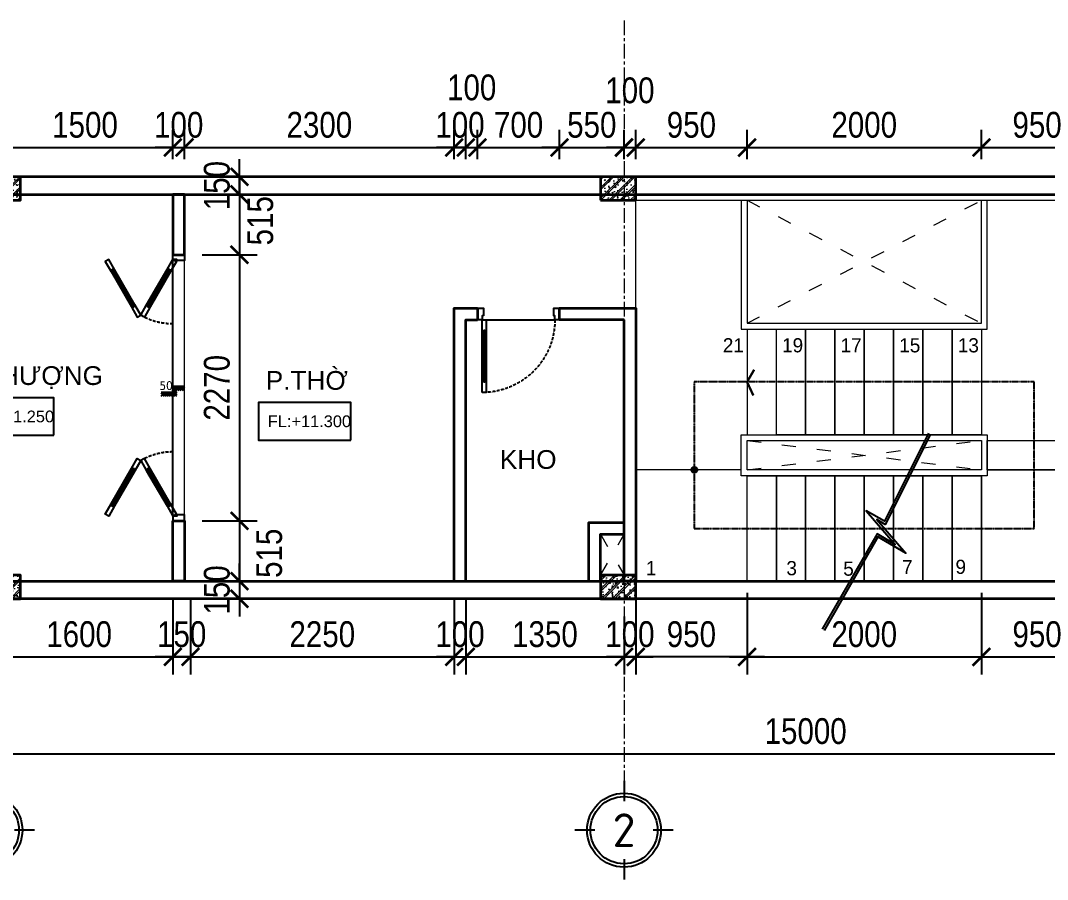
# Model space of a CAD drawing. Header units: inches. Extents: x 236662 to 497023, y -248575 to 81795.
# Drawn here: x 327762 to 336526, y -48059 to -40731 of the extents above; entities that cross this region are included whole.
import ezdxf
from ezdxf.enums import TextEntityAlignment as Align

# ---------------------------------------------------------------- set-up
doc = ezdxf.new("R2010")
doc.units = ezdxf.units.IN
doc.header["$LTSCALE"] = 10
doc.header["$MEASUREMENT"] = 0
for name, pattern in [('ACAD_ISO03W100', [30, 12, -18]), ('CENTER', [2, 1.25, -0.25, 0.25, -0.25]), ('DASHED2', [0.375, 0.25, -0.125]), ('HIDDEN', [0.375, 0.25, -0.125])]:
    doc.linetypes.add(name, pattern=pattern)
for name, color, linetype in [('01. HP_TEXT', 9, 'Continuous'), ('04. HP_CUA', 153, 'Continuous'), ('07. HP_KY HIEU', 43, 'Continuous'), ('08. HP_DIM', 118, 'Continuous'), ('TEXT', 2, 'Continuous')]:
    doc.layers.add(name, color=color, linetype=linetype)
for name, color, linetype, lineweight in [('02. HP_BE TONG', 1, 'Continuous', 35), ('03. HP_TUONG', 2, 'Continuous', 35), ('05. HP_TRUC', 251, 'CENTER', 5), ('06. HP_THAY 1', 134, 'Continuous', 15), ('06. HP_THAY 2', 147, 'Continuous', 13), ('09_HP_HATCH', 8, 'Continuous', 5), ('14. HP_OPENING', 250, 'ACAD_ISO03W100', 5), ('GHICHU', 7, 'Continuous', 9), ('N KHUAT', 8, 'Continuous', 5)]:
    doc.layers.add(name, color=color, linetype=linetype, lineweight=lineweight)
doc.styles.add('AVO', font='VAVOB.TTF')
doc.styles.add('BAOANNOTE', font='arial.ttf', dxfattribs={"width": 0.8})
doc.styles.add('ISOCP50', font='isocpeur.ttf')
doc.styles.get("Standard").update_dxf_attribs({"font": 'arial.ttf'})
doc.styles.add('Tahoma', font='tahoma.ttf')
doc.styles.add('TEXT (none)', font='arial.ttf')
doc.styles.add('text2', font='VHELVCN.TTF')
doc.dimstyles.new('AL-100', dxfattribs={"dimtxt": 220, "dimasz": 150, "dimexe": 150, "dimexo": 150, "dimgap": 80, "dimtad": 1, "dimdec": 0, "dimzin": 9, "dimtxsty": 'text2', "dimblk": 'ARCHTICK', "dimcen": 1, "dimdle": 150, "dimclrd": 256, "dimclre": 256, "dimclrt": 7, "dimadec": 0, "dimazin": 0, "dimtfac": 1, "dimtdec": 0, "dimtix": 1, "dimtmove": 2, "dimatfit": 3, "dimldrblk": 'ARCHTICK', "dimfxl": 1, "dimtolj": 1, "dimtzin": 0, "dimlwd": -1, "dimlwe": -1, "dimarcsym": 0})

# ---------------------------------------------------------------- blocks, each defined once
blk = doc.blocks.new('_ArchTick')
at = {"color": 0, "linetype": 'ByBlock', "const_width": 0.15}
blk.add_lwpolyline([(-0.5, -0.5), (0.5, 0.5)], dxfattribs=at)
blk = doc.blocks.new('*D949')
at = {"layer": '08. HP_DIM', "transparency": 16777216}
for p, q in [((327461.9, -45814), (327461.9, -47136.9)), ((342461.9, -45814), (342461.9, -47136.9)), ((327311.9, -46986.9), (342611.9, -46986.9))]:
    blk.add_line(p, q, dxfattribs=at)
at = {"layer": 'Defpoints', "color": 0, "transparency": 16777216}
for p in [(327461.9, -45664), (342461.9, -45664), (342461.9, -46986.9)]:
    blk.add_point(p, dxfattribs=at)
at = {"layer": '08. HP_DIM', "transparency": 16777216, "xscale": 150, "yscale": 150, "zscale": 150, "rotation": 180}
blk.add_blockref('_ArchTick', (327461.9, -46986.9), dxfattribs=at)
at = {"layer": '08. HP_DIM', "transparency": 16777216, "xscale": 150, "yscale": 150, "zscale": 150}
blk.add_blockref('_ArchTick', (342461.9, -46986.9), dxfattribs=at)
at = {"layer": '08. HP_DIM', "color": 7, "transparency": 16777216, "insert": (334461.9, -46794.5), "char_height": 220, "attachment_point": 5, "style": 'text2'}
blk.add_mtext('\\A1;15000', dxfattribs=at)
blk = doc.blocks.new('*D952')
at = {"layer": '08. HP_DIM', "transparency": 16777216}
for p, q in [((329061.9, -45664), (329061.9, -46309.7)), ((327461.9, -45814), (327461.9, -46309.7)), ((327311.9, -46159.7), (329211.9, -46159.7))]:
    blk.add_line(p, q, dxfattribs=at)
at = {"layer": 'Defpoints', "color": 0, "transparency": 16777216}
for p in [(329061.9, -45514), (327461.9, -45664), (329061.9, -46159.7)]:
    blk.add_point(p, dxfattribs=at)
at = {"layer": '08. HP_DIM', "transparency": 16777216, "xscale": 150, "yscale": 150, "zscale": 150, "rotation": 180}
blk.add_blockref('_ArchTick', (327461.9, -46159.7), dxfattribs=at)
at = {"layer": '08. HP_DIM', "transparency": 16777216, "xscale": 150, "yscale": 150, "zscale": 150}
blk.add_blockref('_ArchTick', (329061.9, -46159.7), dxfattribs=at)
at = {"layer": '08. HP_DIM', "color": 7, "transparency": 16777216, "insert": (328261.9, -45967.3), "char_height": 220, "attachment_point": 5, "style": 'text2'}
blk.add_mtext('\\A1;1600', dxfattribs=at)
blk = doc.blocks.new('*D953')
at = {"layer": '08. HP_DIM', "transparency": 16777216}
for p, q in [((329211.9, -45664), (329211.9, -46309.7)), ((331461.9, -45664), (331461.9, -46309.7)), ((329061.9, -46159.7), (331611.9, -46159.7))]:
    blk.add_line(p, q, dxfattribs=at)
at = {"layer": 'Defpoints', "color": 0, "transparency": 16777216}
for p in [(329211.9, -45514), (331461.9, -45514), (331461.9, -46159.7)]:
    blk.add_point(p, dxfattribs=at)
at = {"layer": '08. HP_DIM', "transparency": 16777216, "xscale": 150, "yscale": 150, "zscale": 150, "rotation": 180}
blk.add_blockref('_ArchTick', (329211.9, -46159.7), dxfattribs=at)
at = {"layer": '08. HP_DIM', "transparency": 16777216, "xscale": 150, "yscale": 150, "zscale": 150}
blk.add_blockref('_ArchTick', (331461.9, -46159.7), dxfattribs=at)
at = {"layer": '08. HP_DIM', "color": 7, "transparency": 16777216, "insert": (330336.9, -45967.3), "char_height": 220, "attachment_point": 5, "style": 'text2'}
blk.add_mtext('\\A1;2250', dxfattribs=at)
blk = doc.blocks.new('*D954')
at = {"layer": '08. HP_DIM', "transparency": 16777216}
for p, q in [((331561.9, -45664), (331561.9, -46309.7)), ((332911.9, -45814), (332911.9, -46309.7)), ((331411.9, -46159.7), (333061.9, -46159.7))]:
    blk.add_line(p, q, dxfattribs=at)
at = {"layer": 'Defpoints', "color": 0, "transparency": 16777216}
for p in [(331561.9, -45514), (332911.9, -45664), (332911.9, -46159.7)]:
    blk.add_point(p, dxfattribs=at)
at = {"layer": '08. HP_DIM', "transparency": 16777216, "xscale": 150, "yscale": 150, "zscale": 150, "rotation": 180}
blk.add_blockref('_ArchTick', (331561.9, -46159.7), dxfattribs=at)
at = {"layer": '08. HP_DIM', "transparency": 16777216, "xscale": 150, "yscale": 150, "zscale": 150}
blk.add_blockref('_ArchTick', (332911.9, -46159.7), dxfattribs=at)
at = {"layer": '08. HP_DIM', "color": 7, "transparency": 16777216, "insert": (332236.9, -45967.3), "char_height": 220, "attachment_point": 5, "style": 'text2'}
blk.add_mtext('\\A1;1350', dxfattribs=at)
blk = doc.blocks.new('*D955')
at = {"layer": '08. HP_DIM', "transparency": 16777216}
for p, q in [((332911.9, -45814), (332911.9, -46309.7)), ((333011.9, -45814), (333011.9, -46309.7)), ((332911.9, -46159.7), (332761.9, -46159.7)), ((332911.9, -46159.7), (333011.9, -46159.7)), ((333011.9, -46159.7), (333161.9, -46159.7))]:
    blk.add_line(p, q, dxfattribs=at)
at = {"layer": 'Defpoints', "color": 0, "transparency": 16777216}
for p in [(332911.9, -45664), (333011.9, -45664), (333011.9, -46159.7)]:
    blk.add_point(p, dxfattribs=at)
at = {"layer": '08. HP_DIM', "transparency": 16777216, "xscale": 150, "yscale": 150, "zscale": 150}
blk.add_blockref('_ArchTick', (332911.9, -46159.7), dxfattribs=at)
at = {"layer": '08. HP_DIM', "transparency": 16777216, "xscale": 150, "yscale": 150, "zscale": 150, "rotation": 180}
blk.add_blockref('_ArchTick', (333011.9, -46159.7), dxfattribs=at)
at = {"layer": '08. HP_DIM', "color": 7, "transparency": 16777216, "insert": (332961.9, -45967.3), "char_height": 220, "attachment_point": 5, "style": 'text2'}
blk.add_mtext('\\A1;100', dxfattribs=at)
blk = doc.blocks.new('grid test1')
at = {"ltscale": 20}
for p, q in [((0, 440), (0, 260)), ((-260, 0), (-440, 0)), ((440, 0), (260, 0)), ((0, -260), (0, -440))]:
    blk.add_line(p, q, dxfattribs=at)
at = {"color": 251, "ltscale": 20, "true_color": 0x636466}
for radius in [330, 300]:
    blk.add_circle((0, 0), radius, dxfattribs=at)
at = {"layer": '01. HP_TEXT', "color": 2, "ltscale": 20, "true_color": 0xf1eb1f, "style": 'ISOCP50'}
blk.add_attdef('GRID', text='', height=300, dxfattribs=at).set_placement((-36.9, 0.3), align=Align.MIDDLE_CENTER)
blk = doc.blocks.new('zcsadsdasd3')
at = {"layer": '05. HP_TRUC', "ltscale": 10}
for p, q in [((-9550, 4933.4), (-9550, -1554.2)), ((-15929.6, 3600), (1239.1, 3600)), ((-15929.6, 0), (1239.1, 0))]:
    blk.add_line(p, q, dxfattribs=at)
at = {"layer": '07. HP_KY HIEU', "ltscale": 20}
ref = blk.add_blockref('grid test1', (-15000, -1974.6), dxfattribs=dict(at, xscale=0.955500000156462, yscale=0.955500000156462, zscale=0.955500000156462))
ref.add_attrib('GRID', '1', dxfattribs={"layer": 'TEXT', "ltscale": 20, "height": 286.6, "style": 'ISOCP50'}).set_placement((-15000, -1974.6), align=Align.MIDDLE_CENTER)
ref = blk.add_blockref('grid test1', (-9550, -1974.6), dxfattribs=dict(at, xscale=0.955500000156462, yscale=0.955500000156462, zscale=0.955500000156462))
ref.add_attrib('GRID', '2', dxfattribs={"layer": 'TEXT', "ltscale": 20, "height": 286.6, "style": 'ISOCP50'}).set_placement((-9550, -1974.6), align=Align.MIDDLE_CENTER)
blk = doc.blocks.new('*D959')
at = {"layer": '08. HP_DIM', "transparency": 16777216}
for p, q in [((333961.9, -45614), (333961.9, -46309.7)), ((335961.9, -45614), (335961.9, -46309.7)), ((333811.9, -46159.7), (336111.9, -46159.7))]:
    blk.add_line(p, q, dxfattribs=at)
at = {"layer": 'Defpoints', "color": 0, "transparency": 16777216}
for p in [(333961.9, -45464), (335961.9, -45464), (335961.9, -46159.7)]:
    blk.add_point(p, dxfattribs=at)
at = {"layer": '08. HP_DIM', "transparency": 16777216, "xscale": 150, "yscale": 150, "zscale": 150, "rotation": 180}
blk.add_blockref('_ArchTick', (333961.9, -46159.7), dxfattribs=at)
at = {"layer": '08. HP_DIM', "transparency": 16777216, "xscale": 150, "yscale": 150, "zscale": 150}
blk.add_blockref('_ArchTick', (335961.9, -46159.7), dxfattribs=at)
at = {"layer": '08. HP_DIM', "color": 7, "transparency": 16777216, "insert": (334961.9, -45967.3), "char_height": 220, "attachment_point": 5, "style": 'text2'}
blk.add_mtext('\\A1;2000', dxfattribs=at)
blk = doc.blocks.new('*D966')
at = {"layer": '08. HP_DIM', "transparency": 16777216}
for p, q in [((329061.9, -45664), (329061.9, -46309.7)), ((329211.9, -45664), (329211.9, -46309.7)), ((329061.9, -46159.7), (328911.9, -46159.7)), ((329211.9, -46159.7), (329061.9, -46159.7)), ((329211.9, -46159.7), (329361.9, -46159.7))]:
    blk.add_line(p, q, dxfattribs=at)
at = {"layer": 'Defpoints', "color": 0, "transparency": 16777216}
for p in [(329061.9, -45514), (329211.9, -45514), (329061.9, -46159.7)]:
    blk.add_point(p, dxfattribs=at)
at = {"layer": '08. HP_DIM', "transparency": 16777216, "xscale": 150, "yscale": 150, "zscale": 150}
blk.add_blockref('_ArchTick', (329061.9, -46159.7), dxfattribs=at)
at = {"layer": '08. HP_DIM', "transparency": 16777216, "xscale": 150, "yscale": 150, "zscale": 150, "rotation": 180}
blk.add_blockref('_ArchTick', (329211.9, -46159.7), dxfattribs=at)
at = {"layer": '08. HP_DIM', "color": 7, "transparency": 16777216, "insert": (329136.9, -45967.3), "char_height": 220, "attachment_point": 5, "style": 'text2'}
blk.add_mtext('\\A1;150', dxfattribs=at)
blk = doc.blocks.new('*D902')
at = {"layer": '08. HP_DIM', "transparency": 16777216}
for p, q in [((333011.9, -45614), (333011.9, -46309.7)), ((333961.9, -45614), (333961.9, -46309.7)), ((334111.9, -46159.7), (332861.9, -46159.7))]:
    blk.add_line(p, q, dxfattribs=at)
at = {"layer": 'Defpoints', "color": 0, "transparency": 16777216}
for p in [(333011.9, -45464), (333961.9, -45464), (333011.9, -46159.7)]:
    blk.add_point(p, dxfattribs=at)
at = {"layer": '08. HP_DIM', "transparency": 16777216, "xscale": 150, "yscale": 150, "zscale": 150, "rotation": 180}
blk.add_blockref('_ArchTick', (333011.9, -46159.7), dxfattribs=at)
at = {"layer": '08. HP_DIM', "transparency": 16777216, "xscale": 150, "yscale": 150, "zscale": 150}
blk.add_blockref('_ArchTick', (333961.9, -46159.7), dxfattribs=at)
at = {"layer": '08. HP_DIM', "color": 7, "transparency": 16777216, "insert": (333486.9, -45967.3), "char_height": 220, "attachment_point": 5, "style": 'text2'}
blk.add_mtext('\\A1;950', dxfattribs=at)
blk = doc.blocks.new('*D903')
at = {"layer": '08. HP_DIM', "transparency": 16777216}
for p, q in [((335961.9, -45614), (335961.9, -46309.7)), ((336911.9, -45639), (336911.9, -46309.7)), ((335811.9, -46159.7), (337061.9, -46159.7))]:
    blk.add_line(p, q, dxfattribs=at)
at = {"layer": 'Defpoints', "color": 0, "transparency": 16777216}
for p in [(335961.9, -45464), (336911.9, -45489), (336911.9, -46159.7)]:
    blk.add_point(p, dxfattribs=at)
at = {"layer": '08. HP_DIM', "transparency": 16777216, "xscale": 150, "yscale": 150, "zscale": 150, "rotation": 180}
blk.add_blockref('_ArchTick', (335961.9, -46159.7), dxfattribs=at)
at = {"layer": '08. HP_DIM', "transparency": 16777216, "xscale": 150, "yscale": 150, "zscale": 150}
blk.add_blockref('_ArchTick', (336911.9, -46159.7), dxfattribs=at)
at = {"layer": '08. HP_DIM', "color": 7, "transparency": 16777216, "insert": (336436.9, -45967.3), "char_height": 220, "attachment_point": 5, "style": 'text2'}
blk.add_mtext('\\A1;950', dxfattribs=at)
blk = doc.blocks.new('Level mark - Plan 2')
blk.add_lwpolyline([(12.525, 0.4), (12.525, 3.6), (4.642, 3.6), (4.642, 0.4)], close=True)
at = {"style": 'BAOANNOTE', "flags": 8}
blk.add_attdef('FL%%P0.000', text='', height=2, dxfattribs=at).set_placement((9, 2), align=Align.MIDDLE_CENTER)
blk = doc.blocks.new('*D1333')
at = {"layer": '08. HP_DIM', "transparency": 16777216}
for p, q in [((-15000, -3750), (-15000, -5072.9)), ((0, -3750), (0, -5072.9)), ((-15150, -4922.9), (150, -4922.9))]:
    blk.add_line(p, q, dxfattribs=at)
at = {"layer": 'Defpoints', "color": 0, "transparency": 16777216}
for p in [(-15000, -3600), (0, -3600), (0, -4922.9)]:
    blk.add_point(p, dxfattribs=at)
at = {"layer": '08. HP_DIM', "transparency": 16777216, "xscale": 150, "yscale": 150, "zscale": 150, "rotation": 180}
blk.add_blockref('_ArchTick', (-15000, -4922.9), dxfattribs=at)
at = {"layer": '08. HP_DIM', "transparency": 16777216, "xscale": 150, "yscale": 150, "zscale": 150}
blk.add_blockref('_ArchTick', (0, -4922.9), dxfattribs=at)
at = {"layer": '08. HP_DIM', "color": 7, "transparency": 16777216, "insert": (-8000, -4730.6), "char_height": 220, "attachment_point": 5, "style": 'text2'}
blk.add_mtext('\\A1;15000', dxfattribs=at)
blk = doc.blocks.new('COT')
at = {"layer": '09_HP_HATCH'}
h = blk.add_hatch(dxfattribs=at)
h.set_pattern_fill('CHAU-01', color=256, scale=15, pattern_type=2)
h.set_pattern_definition([(50, (-55276.965, -37444.2), (107.58903, -9.41282), [11.25, -123.75]), (355, (-55276.97, -37444.2), (-20.8127, 112.82882), [9, -99]), (100.4514, (-55268, -37444.99), (86.7764, 103.41593), [9.56103, -105.17132]), (46.1842, (-55276.97, -37414.2), (160.08616, -24.82785), [16.875, -185.625]), (96.6356, (-55263.62, -37416.27), (140.1994, 146.11768), [14.34154, -157.75695]), (351.1842, (-55276.97, -37414.2), (140.1993, 146.1178), [13.5, -148.5]), (21, (-55261.965, -37421.7), (89.53606, -60.39283), [11.25, -123.75]), (326, (-55261.97, -37421.7), (36.4973, 108.7725), [9, -99]), (71.4514, (-55254.5, -37426.73), (126.0334, 48.37957), [9.56103, -105.17132]), (37.5, (-55276.965, -37444.2), (1.823978, 49.934078), [0, -97.8, 0, -100.5, 0, -99.375]), (7.5, (-55276.965, -37444.2), (39.46043, 59.161757), [0, -57.3, 0, -95.55, 0, -37.875]), (327.5, (-55310.415, -37444.2), (80.073365, -3.38323), [0, -37.5, 0, -117, 0, -155.25]), (317.5, (-55325.415, -37444.2), (87.477925, 15.01575), [0, -48.75, 0, -77.7, 0, -110.25]), (45, (-55276.965, -37444.2), (-45.07806, 45.07806), []), (45, (-55276.965, -37425.827), (-45.07806, 45.07806), [])])
h.paths.add_polyline_path([(0, -200), (300, -200), (300, 0), (0, 0)])
at = {"layer": '02. HP_BE TONG'}
blk.add_lwpolyline([(0, -200), (300, -200), (300, 0), (0, 0)], close=True, dxfattribs=at)
blk = doc.blocks.new('ádasdwdczxzc')
at = {"layer": '03. HP_TUONG'}
for p in [(-15000, 3600), (-9750, 3600), (-15000, 200), (-9750, 200)]:
    blk.add_blockref('COT', p, dxfattribs=at)
blk = doc.blocks.new('Step Symbol - Metric')
h = blk.add_hatch()
h.set_pattern_fill('_USER', color=0, angle=45, style=0, pattern_type=0)
h.set_pattern_definition([(45, (0, 4), (-0.70711, 0.70711), [])])
h.paths.add_polyline_path([(8, 0), (8, -3), (-3, -3), (-3, 1), (-8, 1), (-8, 4), (0, 4), (0, 0)])
at = {"color": 0}
blk.add_lwpolyline([(8, 0), (0, 0), (0, 4), (-8, 4)], dxfattribs=at)
blk.add_attdef('Step', (2, 2), '', height=3, dxfattribs=at)
blk = doc.blocks.new('*U33')
at = {"ltscale": 100}
for p, q in [((40, 620), (40, 200)), ((75, 200), (75, 620))]:
    blk.add_line(p, q, dxfattribs=at)
at = {"color": 8, "ltscale": 100}
blk.add_line((40, 100), (660, 100), dxfattribs=at)
at = {"ltscale": 100}
for points in [[(40, 720), (40, 620), (52.5, 620), (52.5, 630), (62.5, 630), (62.5, 620), (75, 620), (75, 720)], [(62.5, 200), (62.5, 190), (52.5, 190), (52.5, 200), (40, 200), (40, 100), (75, 100), (75, 200)], [(50, 65), (40, 65), (40, 100), (0, 100), (0, 0), (50, 0)], [(700, 100), (660, 100), (660, 65), (650, 65), (650, 0), (700, 0)]]:
    blk.add_lwpolyline(points, close=True, dxfattribs=at)
at = {"color": 8, "ltscale": 100}
blk.add_lwpolyline([(62.5, 630), (52.5, 630), (52.5, 190), (62.5, 190)], close=True, dxfattribs=at)
at = {"color": 8, "linetype": 'HIDDEN', "ltscale": 10}
blk.add_arc((40, 100), 620, 360, 90, dxfattribs=at)
blk = doc.blocks.new('*U1324')
at = {"ltscale": 100}
for p, q in [((144.1, 627.8), (445, 454.1)), ((2125.9, 627.8), (1825, 454.1)), ((427.5, 423.8), (126.6, 597.5)), ((1842.5, 423.8), (2143.4, 597.5)), ((427.5, 323.7), (126.6, 150)), ((144.1, 119.7), (445, 293.4)), ((2125.9, 119.7), (1825, 293.4)), ((1842.5, 323.7), (2143.4, 150))]:
    blk.add_line(p, q, dxfattribs=at)
at = {"color": 8, "ltscale": 100}
blk.add_line((40, 100), (2230, 100), dxfattribs=at)
at = {"ltscale": 100}
for points in [[(137.9, 617), (129.2, 622), (124.2, 613.3), (132.9, 608.3), (126.6, 597.5), (40, 647.5), (57.5, 677.8), (144.1, 627.8)], [(2132.1, 617), (2140.8, 622), (2145.8, 613.3), (2137.1, 608.3), (2143.4, 597.5), (2230, 647.5), (2212.5, 677.8), (2125.9, 627.8)], [(514.1, 373.8), (427.5, 423.8), (433.8, 434.6), (442.5, 429.6), (447.5, 438.2), (438.8, 443.2), (445, 454.1), (531.6, 404.1)], [(1755.9, 373.8), (1842.5, 423.8), (1836.2, 434.6), (1827.5, 429.6), (1822.5, 438.2), (1831.2, 443.2), (1825, 454.1), (1738.4, 404.1)], [(514.1, 373.8), (427.5, 323.7), (433.8, 312.9), (442.5, 317.9), (447.5, 309.3), (438.8, 304.3), (445, 293.4), (531.6, 343.4)], [(1755.9, 373.8), (1842.5, 323.7), (1836.2, 312.9), (1827.5, 317.9), (1822.5, 309.3), (1831.2, 304.3), (1825, 293.4), (1738.4, 343.4)], [(50, 65), (40, 65), (40, 100), (0, 100), (0, 0), (50, 0)], [(137.9, 130.5), (129.2, 125.5), (124.2, 134.2), (132.9, 139.2), (126.6, 150), (40, 100), (57.5, 69.7), (144.1, 119.7)], [(2132.1, 130.5), (2140.8, 125.5), (2145.8, 134.2), (2137.1, 139.2), (2143.4, 150), (2230, 100), (2212.5, 69.7), (2125.9, 119.7)], [(2220, 65), (2230, 65), (2230, 100), (2270, 100), (2270, 0), (2220, 0)]]:
    blk.add_lwpolyline(points, close=True, dxfattribs=at)
at = {"color": 8, "ltscale": 100}
for points in [[(447.5, 438.2), (442.5, 429.6), (124.2, 613.3), (129.2, 622)], [(1822.5, 438.2), (1827.5, 429.6), (2145.8, 613.3), (2140.8, 622)], [(447.5, 309.3), (442.5, 317.9), (124.2, 134.2), (129.2, 125.5)], [(1822.5, 309.3), (1827.5, 317.9), (2145.8, 134.2), (2140.8, 125.5)]]:
    blk.add_lwpolyline(points, close=True, dxfattribs=at)
at = {"color": 8, "linetype": 'HIDDEN', "ltscale": 10}
for centre, start, end in [((40, 100), 0, 30), ((2230, 100), 150, 180)]:
    blk.add_arc(centre, 547.5, start, end, dxfattribs=at)
blk.add_arc((542.3, 390), 580, 210, 213.45961)
blk = doc.blocks.new('CUA TANG 4')
at = {"layer": '04. HP_CUA', "rotation": 90}
blk.add_blockref('*U1324', (1700, -2935), dxfattribs=at)
at = {"layer": '04. HP_CUA', "xscale": -1, "rotation": 180}
blk.add_blockref('*U33', (4200, -1120), dxfattribs=at)
blk = doc.blocks.new('*D1099')
at = {"layer": '08. HP_DIM', "transparency": 16777216}
for p, q in [((327561.9, -41914), (327561.9, -41663.8)), ((329061.9, -41914), (329061.9, -41663.8)), ((327411.9, -41813.8), (329211.9, -41813.8))]:
    blk.add_line(p, q, dxfattribs=at)
at = {"layer": 'Defpoints', "color": 0, "transparency": 16777216}
for p in [(329061.9, -41813.8), (327561.9, -42064, -318.6), (329061.9, -42064, -318.6)]:
    blk.add_point(p, dxfattribs=at)
at = {"layer": '08. HP_DIM', "transparency": 16777216, "xscale": 150, "yscale": 150, "zscale": 150, "rotation": 180}
blk.add_blockref('_ArchTick', (327561.9, -41813.8), dxfattribs=at)
at = {"layer": '08. HP_DIM', "transparency": 16777216, "xscale": 150, "yscale": 150, "zscale": 150}
blk.add_blockref('_ArchTick', (329061.9, -41813.8), dxfattribs=at)
at = {"layer": '08. HP_DIM', "color": 7, "transparency": 16777216, "insert": (328311.9, -41621.4), "char_height": 220, "attachment_point": 5, "style": 'text2'}
blk.add_mtext('\\A1;1500', dxfattribs=at)
blk = doc.blocks.new('*D1100')
at = {"layer": '08. HP_DIM', "transparency": 16777216}
for p, q in [((329061.9, -41914), (329061.9, -41663.8)), ((329161.9, -41914), (329161.9, -41663.8)), ((329061.9, -41813.8), (328911.9, -41813.8)), ((329061.9, -41813.8), (329161.9, -41813.8)), ((329161.9, -41813.8), (329311.9, -41813.8))]:
    blk.add_line(p, q, dxfattribs=at)
at = {"layer": 'Defpoints', "color": 0, "transparency": 16777216}
for p in [(329161.9, -41813.8), (329061.9, -42064, -318.6), (329161.9, -42064, -318.6)]:
    blk.add_point(p, dxfattribs=at)
at = {"layer": '08. HP_DIM', "transparency": 16777216, "xscale": 150, "yscale": 150, "zscale": 150}
blk.add_blockref('_ArchTick', (329061.9, -41813.8), dxfattribs=at)
at = {"layer": '08. HP_DIM', "transparency": 16777216, "xscale": 150, "yscale": 150, "zscale": 150, "rotation": 180}
blk.add_blockref('_ArchTick', (329161.9, -41813.8), dxfattribs=at)
at = {"layer": '08. HP_DIM', "color": 7, "transparency": 16777216, "insert": (329111.9, -41621.4), "char_height": 220, "attachment_point": 5, "style": 'text2'}
blk.add_mtext('\\A1;100', dxfattribs=at)
blk = doc.blocks.new('*D1101')
at = {"layer": '08. HP_DIM', "transparency": 16777216}
for p, q in [((329161.9, -41914), (329161.9, -41663.8)), ((331461.9, -41914), (331461.9, -41663.8)), ((329011.9, -41813.8), (331611.9, -41813.8))]:
    blk.add_line(p, q, dxfattribs=at)
at = {"layer": 'Defpoints', "color": 0, "transparency": 16777216}
for p in [(331461.9, -41813.8), (329161.9, -42064, -318.6), (331461.9, -42064, -318.6)]:
    blk.add_point(p, dxfattribs=at)
at = {"layer": '08. HP_DIM', "transparency": 16777216, "xscale": 150, "yscale": 150, "zscale": 150, "rotation": 180}
blk.add_blockref('_ArchTick', (329161.9, -41813.8), dxfattribs=at)
at = {"layer": '08. HP_DIM', "transparency": 16777216, "xscale": 150, "yscale": 150, "zscale": 150}
blk.add_blockref('_ArchTick', (331461.9, -41813.8), dxfattribs=at)
at = {"layer": '08. HP_DIM', "color": 7, "transparency": 16777216, "insert": (330311.9, -41621.4), "char_height": 220, "attachment_point": 5, "style": 'text2'}
blk.add_mtext('\\A1;2300', dxfattribs=at)
blk = doc.blocks.new('*D1102')
at = {"layer": '08. HP_DIM', "transparency": 16777216}
for p, q in [((331461.9, -41914), (331461.9, -41663.8)), ((331561.9, -41914), (331561.9, -41663.8)), ((331461.9, -41813.8), (331311.9, -41813.8)), ((331461.9, -41813.8), (331561.9, -41813.8)), ((331561.9, -41813.8), (331711.9, -41813.8))]:
    blk.add_line(p, q, dxfattribs=at)
at = {"layer": 'Defpoints', "color": 0, "transparency": 16777216}
for p in [(331561.9, -41813.8), (331461.9, -42064, -318.6), (331561.9, -42064, -318.6)]:
    blk.add_point(p, dxfattribs=at)
at = {"layer": '08. HP_DIM', "transparency": 16777216, "xscale": 150, "yscale": 150, "zscale": 150}
blk.add_blockref('_ArchTick', (331461.9, -41813.8), dxfattribs=at)
at = {"layer": '08. HP_DIM', "transparency": 16777216, "xscale": 150, "yscale": 150, "zscale": 150, "rotation": 180}
blk.add_blockref('_ArchTick', (331561.9, -41813.8), dxfattribs=at)
at = {"layer": '08. HP_DIM', "color": 7, "transparency": 16777216, "insert": (331511.9, -41621.4), "char_height": 220, "attachment_point": 5, "style": 'text2'}
blk.add_mtext('\\A1;100', dxfattribs=at)
blk = doc.blocks.new('*D1103')
at = {"layer": '08. HP_DIM', "transparency": 16777216}
for p, q in [((331561.9, -41914), (331561.9, -41663.8)), ((331661.9, -41914), (331661.9, -41663.8)), ((331561.9, -41813.8), (331411.9, -41813.8)), ((331561.9, -41813.8), (331661.9, -41813.8)), ((331661.9, -41813.8), (331811.9, -41813.8))]:
    blk.add_line(p, q, dxfattribs=at)
at = {"layer": 'Defpoints', "color": 0, "transparency": 16777216}
for p in [(331661.9, -41813.8), (331561.9, -42064, -318.6), (331661.9, -42064, -318.6)]:
    blk.add_point(p, dxfattribs=at)
at = {"layer": '08. HP_DIM', "transparency": 16777216, "xscale": 150, "yscale": 150, "zscale": 150}
blk.add_blockref('_ArchTick', (331561.9, -41813.8), dxfattribs=at)
at = {"layer": '08. HP_DIM', "transparency": 16777216, "xscale": 150, "yscale": 150, "zscale": 150, "rotation": 180}
blk.add_blockref('_ArchTick', (331661.9, -41813.8), dxfattribs=at)
at = {"layer": '08. HP_DIM', "color": 7, "transparency": 16777216, "insert": (331611.9, -41302.4), "char_height": 220, "attachment_point": 5, "style": 'text2'}
blk.add_mtext('\\A1;100', dxfattribs=at)
blk = doc.blocks.new('*D1104')
at = {"layer": '08. HP_DIM', "transparency": 16777216}
for p, q in [((331661.9, -41914), (331661.9, -41663.8)), ((332361.9, -41914), (332361.9, -41663.8)), ((331511.9, -41813.8), (332511.9, -41813.8))]:
    blk.add_line(p, q, dxfattribs=at)
at = {"layer": 'Defpoints', "color": 0, "transparency": 16777216}
for p in [(332361.9, -41813.8), (331661.9, -42064, -318.6), (332361.9, -42064, -318.6)]:
    blk.add_point(p, dxfattribs=at)
at = {"layer": '08. HP_DIM', "transparency": 16777216, "xscale": 150, "yscale": 150, "zscale": 150, "rotation": 180}
blk.add_blockref('_ArchTick', (331661.9, -41813.8), dxfattribs=at)
at = {"layer": '08. HP_DIM', "transparency": 16777216, "xscale": 150, "yscale": 150, "zscale": 150}
blk.add_blockref('_ArchTick', (332361.9, -41813.8), dxfattribs=at)
at = {"layer": '08. HP_DIM', "color": 7, "transparency": 16777216, "insert": (332011.9, -41621.4), "char_height": 220, "attachment_point": 5, "style": 'text2'}
blk.add_mtext('\\A1;700', dxfattribs=at)
blk = doc.blocks.new('*D1105')
at = {"layer": '08. HP_DIM', "transparency": 16777216}
for p, q in [((332361.9, -41914), (332361.9, -41663.8)), ((332911.9, -41914), (332911.9, -41663.8)), ((332361.9, -41813.8), (332211.9, -41813.8)), ((332361.9, -41813.8), (332911.9, -41813.8)), ((332911.9, -41813.8), (333061.9, -41813.8))]:
    blk.add_line(p, q, dxfattribs=at)
at = {"layer": 'Defpoints', "color": 0, "transparency": 16777216}
for p in [(332911.9, -41813.8), (332361.9, -42064, -318.6), (332911.9, -42064, -318.6)]:
    blk.add_point(p, dxfattribs=at)
at = {"layer": '08. HP_DIM', "transparency": 16777216, "xscale": 150, "yscale": 150, "zscale": 150}
blk.add_blockref('_ArchTick', (332361.9, -41813.8), dxfattribs=at)
at = {"layer": '08. HP_DIM', "transparency": 16777216, "xscale": 150, "yscale": 150, "zscale": 150, "rotation": 180}
blk.add_blockref('_ArchTick', (332911.9, -41813.8), dxfattribs=at)
at = {"layer": '08. HP_DIM', "color": 7, "transparency": 16777216, "insert": (332636.9, -41621.4), "char_height": 220, "attachment_point": 5, "style": 'text2'}
blk.add_mtext('\\A1;550', dxfattribs=at)
blk = doc.blocks.new('*D1106')
at = {"layer": '08. HP_DIM', "transparency": 16777216}
for p, q in [((332911.9, -41914), (332911.9, -41663.8)), ((333011.9, -41914), (333011.9, -41663.8)), ((332911.9, -41813.8), (332761.9, -41813.8)), ((332911.9, -41813.8), (333011.9, -41813.8)), ((333011.9, -41813.8), (333161.9, -41813.8))]:
    blk.add_line(p, q, dxfattribs=at)
at = {"layer": 'Defpoints', "color": 0, "transparency": 16777216}
for p in [(333011.9, -41813.8), (332911.9, -42064, -318.6), (333011.9, -42064, -318.6)]:
    blk.add_point(p, dxfattribs=at)
at = {"layer": '08. HP_DIM', "transparency": 16777216, "xscale": 150, "yscale": 150, "zscale": 150}
blk.add_blockref('_ArchTick', (332911.9, -41813.8), dxfattribs=at)
at = {"layer": '08. HP_DIM', "transparency": 16777216, "xscale": 150, "yscale": 150, "zscale": 150, "rotation": 180}
blk.add_blockref('_ArchTick', (333011.9, -41813.8), dxfattribs=at)
at = {"layer": '08. HP_DIM', "color": 7, "transparency": 16777216, "insert": (332961.9, -41327.5), "char_height": 220, "attachment_point": 5, "style": 'text2'}
blk.add_mtext('\\A1;100', dxfattribs=at)
blk = doc.blocks.new('*D1107')
at = {"layer": '08. HP_DIM', "transparency": 16777216}
for p, q in [((333011.9, -41914), (333011.9, -41663.8)), ((333961.9, -41914), (333961.9, -41663.8)), ((332861.9, -41813.8), (334111.9, -41813.8))]:
    blk.add_line(p, q, dxfattribs=at)
at = {"layer": 'Defpoints', "color": 0, "transparency": 16777216}
for p in [(333961.9, -41813.8), (333011.9, -42064, -318.6), (333961.9, -42064, -318.6)]:
    blk.add_point(p, dxfattribs=at)
at = {"layer": '08. HP_DIM', "transparency": 16777216, "xscale": 150, "yscale": 150, "zscale": 150, "rotation": 180}
blk.add_blockref('_ArchTick', (333011.9, -41813.8), dxfattribs=at)
at = {"layer": '08. HP_DIM', "transparency": 16777216, "xscale": 150, "yscale": 150, "zscale": 150}
blk.add_blockref('_ArchTick', (333961.9, -41813.8), dxfattribs=at)
at = {"layer": '08. HP_DIM', "color": 7, "transparency": 16777216, "insert": (333486.9, -41621.4), "char_height": 220, "attachment_point": 5, "style": 'text2'}
blk.add_mtext('\\A1;950', dxfattribs=at)
blk = doc.blocks.new('*D1108')
at = {"layer": '08. HP_DIM', "transparency": 16777216}
for p, q in [((333961.9, -41914), (333961.9, -41663.8)), ((335961.9, -41914), (335961.9, -41663.8)), ((333811.9, -41813.8), (336111.9, -41813.8))]:
    blk.add_line(p, q, dxfattribs=at)
at = {"layer": 'Defpoints', "color": 0, "transparency": 16777216}
for p in [(335961.9, -41813.8), (333961.9, -42064, -318.6), (335961.9, -42064, -318.6)]:
    blk.add_point(p, dxfattribs=at)
at = {"layer": '08. HP_DIM', "transparency": 16777216, "xscale": 150, "yscale": 150, "zscale": 150, "rotation": 180}
blk.add_blockref('_ArchTick', (333961.9, -41813.8), dxfattribs=at)
at = {"layer": '08. HP_DIM', "transparency": 16777216, "xscale": 150, "yscale": 150, "zscale": 150}
blk.add_blockref('_ArchTick', (335961.9, -41813.8), dxfattribs=at)
at = {"layer": '08. HP_DIM', "color": 7, "transparency": 16777216, "insert": (334961.9, -41621.4), "char_height": 220, "attachment_point": 5, "style": 'text2'}
blk.add_mtext('\\A1;2000', dxfattribs=at)
blk = doc.blocks.new('*D1109')
at = {"layer": '08. HP_DIM', "transparency": 16777216}
for p, q in [((335961.9, -41914), (335961.9, -41663.8)), ((336911.9, -41914), (336911.9, -41663.8)), ((335811.9, -41813.8), (337061.9, -41813.8))]:
    blk.add_line(p, q, dxfattribs=at)
at = {"layer": 'Defpoints', "color": 0, "transparency": 16777216}
for p in [(336911.9, -41813.8), (335961.9, -42064, -318.6), (336911.9, -42064, -318.6)]:
    blk.add_point(p, dxfattribs=at)
at = {"layer": '08. HP_DIM', "transparency": 16777216, "xscale": 150, "yscale": 150, "zscale": 150, "rotation": 180}
blk.add_blockref('_ArchTick', (335961.9, -41813.8), dxfattribs=at)
at = {"layer": '08. HP_DIM', "transparency": 16777216, "xscale": 150, "yscale": 150, "zscale": 150}
blk.add_blockref('_ArchTick', (336911.9, -41813.8), dxfattribs=at)
at = {"layer": '08. HP_DIM', "color": 7, "transparency": 16777216, "insert": (336436.9, -41621.4), "char_height": 220, "attachment_point": 5, "style": 'text2'}
blk.add_mtext('\\A1;950', dxfattribs=at)
blk = doc.blocks.new('*D1118')
at = {"layer": '08. HP_DIM', "transparency": 16777216}
for p, q in [((329630.2, -42064), (329630.2, -41914)), ((329311.9, -42064), (329780.2, -42064)), ((329630.2, -42064), (329630.2, -42214)), ((329311.9, -42214), (329780.2, -42214)), ((329630.2, -42214), (329630.2, -42364))]:
    blk.add_line(p, q, dxfattribs=at)
at = {"layer": 'Defpoints', "color": 0, "transparency": 16777216}
for p in [(329161.9, -42064), (329161.9, -42214, -318.6), (329630.2, -42214)]:
    blk.add_point(p, dxfattribs=at)
at = {"layer": '08. HP_DIM', "transparency": 16777216, "xscale": 150, "yscale": 150, "zscale": 150}
for p, rotation in [((329630.2, -42064), 270), ((329630.2, -42214), 90)]:
    blk.add_blockref('_ArchTick', p, dxfattribs=dict(at, rotation=rotation))
at = {"layer": '08. HP_DIM', "color": 7, "transparency": 16777216, "insert": (329437.9, -42139), "char_height": 220, "attachment_point": 5, "rotation": 90, "style": 'text2'}
blk.add_mtext('\\A1;150', dxfattribs=at)
blk = doc.blocks.new('*D1119')
at = {"layer": '08. HP_DIM', "transparency": 16777216}
for p, q in [((329630.2, -42214), (329630.2, -42064)), ((329311.9, -42214), (329780.2, -42214)), ((329630.2, -42214), (329630.2, -42729)), ((329311.9, -42729), (329780.2, -42729)), ((329630.2, -42729), (329630.2, -42879))]:
    blk.add_line(p, q, dxfattribs=at)
at = {"layer": 'Defpoints', "color": 0, "transparency": 16777216}
for p in [(329161.9, -42214, -318.6), (329161.9, -42729, -318.6), (329630.2, -42729)]:
    blk.add_point(p, dxfattribs=at)
at = {"layer": '08. HP_DIM', "transparency": 16777216, "xscale": 150, "yscale": 150, "zscale": 150}
for p, rotation in [((329630.2, -42214), 270), ((329630.2, -42729), 90)]:
    blk.add_blockref('_ArchTick', p, dxfattribs=dict(at, rotation=rotation))
at = {"layer": '08. HP_DIM', "color": 7, "transparency": 16777216, "insert": (329808.7, -42439), "char_height": 220, "attachment_point": 5, "rotation": 90, "style": 'text2'}
blk.add_mtext('\\A1;515', dxfattribs=at)
blk = doc.blocks.new('*D1120')
at = {"layer": '08. HP_DIM', "transparency": 16777216}
for p, q in [((329630.2, -42579), (329630.2, -45149)), ((329311.9, -42729), (329780.2, -42729)), ((329311.9, -44999), (329780.2, -44999))]:
    blk.add_line(p, q, dxfattribs=at)
at = {"layer": 'Defpoints', "color": 0, "transparency": 16777216}
for p in [(329161.9, -42729, -318.6), (329161.9, -44999, -318.6), (329630.2, -44999)]:
    blk.add_point(p, dxfattribs=at)
at = {"layer": '08. HP_DIM', "transparency": 16777216, "xscale": 150, "yscale": 150, "zscale": 150}
for p, rotation in [((329630.2, -42729), 90), ((329630.2, -44999), 270)]:
    blk.add_blockref('_ArchTick', p, dxfattribs=dict(at, rotation=rotation))
at = {"layer": '08. HP_DIM', "color": 7, "transparency": 16777216, "insert": (329437.9, -43864), "char_height": 220, "attachment_point": 5, "rotation": 90, "style": 'text2'}
blk.add_mtext('\\A1;2270', dxfattribs=at)
blk = doc.blocks.new('*D1121')
at = {"layer": '08. HP_DIM', "transparency": 16777216}
for p, q in [((329630.2, -44849), (329630.2, -45664)), ((329311.9, -44999), (329780.2, -44999)), ((329311.9, -45514), (329780.2, -45514))]:
    blk.add_line(p, q, dxfattribs=at)
at = {"layer": 'Defpoints', "color": 0, "transparency": 16777216}
for p in [(329161.9, -44999, -318.6), (329161.9, -45514, -318.6), (329630.2, -45514)]:
    blk.add_point(p, dxfattribs=at)
at = {"layer": '08. HP_DIM', "transparency": 16777216, "xscale": 150, "yscale": 150, "zscale": 150}
for p, rotation in [((329630.2, -44999), 90), ((329630.2, -45514), 270)]:
    blk.add_blockref('_ArchTick', p, dxfattribs=dict(at, rotation=rotation))
at = {"layer": '08. HP_DIM', "color": 7, "transparency": 16777216, "insert": (329884.6, -45276), "char_height": 220, "attachment_point": 5, "rotation": 90, "style": 'text2'}
blk.add_mtext('\\A1;515', dxfattribs=at)
blk = doc.blocks.new('*D1122')
at = {"layer": '08. HP_DIM', "transparency": 16777216}
for p, q in [((329630.2, -45514), (329630.2, -45364)), ((329311.9, -45514), (329780.2, -45514)), ((329630.2, -45514), (329630.2, -45664)), ((327911.9, -45664), (329780.2, -45664)), ((329630.2, -45664), (329630.2, -45814))]:
    blk.add_line(p, q, dxfattribs=at)
at = {"layer": 'Defpoints', "color": 0, "transparency": 16777216}
for p in [(329161.9, -45514, -318.6), (327761.9, -45664, -318.6), (329630.2, -45664)]:
    blk.add_point(p, dxfattribs=at)
at = {"layer": '08. HP_DIM', "transparency": 16777216, "xscale": 150, "yscale": 150, "zscale": 150}
for p, rotation in [((329630.2, -45514), 270), ((329630.2, -45664), 90)]:
    blk.add_blockref('_ArchTick', p, dxfattribs=dict(at, rotation=rotation))
at = {"layer": '08. HP_DIM', "color": 7, "transparency": 16777216, "insert": (329437.9, -45589), "char_height": 220, "attachment_point": 5, "rotation": 90, "style": 'text2'}
blk.add_mtext('\\A1;150', dxfattribs=at)
blk = doc.blocks.new('*D1123')
at = {"layer": '08. HP_DIM', "transparency": 16777216}
for p, q in [((331461.9, -45664), (331461.9, -46309.7)), ((331561.9, -45664), (331561.9, -46309.7)), ((331461.9, -46159.7), (331311.9, -46159.7)), ((331461.9, -46159.7), (331561.9, -46159.7)), ((331561.9, -46159.7), (331711.9, -46159.7))]:
    blk.add_line(p, q, dxfattribs=at)
at = {"layer": 'Defpoints', "color": 0, "transparency": 16777216}
for p in [(331461.9, -45514, -318.6), (331561.9, -45514, -318.6), (331561.9, -46159.7)]:
    blk.add_point(p, dxfattribs=at)
at = {"layer": '08. HP_DIM', "transparency": 16777216, "xscale": 150, "yscale": 150, "zscale": 150}
blk.add_blockref('_ArchTick', (331461.9, -46159.7), dxfattribs=at)
at = {"layer": '08. HP_DIM', "transparency": 16777216, "xscale": 150, "yscale": 150, "zscale": 150, "rotation": 180}
blk.add_blockref('_ArchTick', (331561.9, -46159.7), dxfattribs=at)
at = {"layer": '08. HP_DIM', "color": 7, "transparency": 16777216, "insert": (331511.9, -45967.3), "char_height": 220, "attachment_point": 5, "style": 'text2'}
blk.add_mtext('\\A1;100', dxfattribs=at)
blk = doc.blocks.new('mb tang 4')
at = {"layer": '07. HP_KY HIEU'}
h = blk.add_hatch(color=256, dxfattribs=at)
h.dxf.hatch_style = 1
edge = h.paths.add_edge_path()
edge.add_arc((-8950, -2500), 25, 0, 360)
at = {"layer": '03. HP_TUONG'}
blk.add_line((-10800, -1120), (-10800, -1220), dxfattribs=at)
for points in [[(-4350, 0), (-15000, 0), (-15000, -1000), (-14900, -1000), (-14900, -150), (-4350, -150)], [(-13400, -665), (-13300, -665), (-13300, -150), (-13400, -150)], [(-13400, -2935), (-13300, -2935), (-13300, -3450), (-13400, -3450)]]:
    blk.add_lwpolyline(points, close=True, dxfattribs=at)
for points in [[(-11000, -3450), (-11000, -1120), (-10800, -1120)], [(-9550, -1220), (-10100, -1220), (-10100, -1120), (-9450, -1120), (-9450, -3450), (-9550, -3450), (-9550, -1220)], [(-10900, -3450), (-10900, -1220), (-10800, -1220)], [(-750, -2200), (0, -2200), (0, -3600), (-15000, -3600), (-15000, -3450), (-14850, -3450), (-14850, -3450), (-150, -3450), (-150, -2300), (-750, -2300)], [(-9850, -3450), (-9850, -2950), (-9550, -2950)], [(-9750, -3450), (-9750, -3050), (-9550, -3050)]]:
    blk.add_lwpolyline(points, dxfattribs=at)
at = {"layer": '06. HP_THAY 1'}
for p, q in [((-8500, -200), (-8500, -1250)), ((-6500, -1250), (-6500, -200)), ((-8500, -1250), (-6500, -1250))]:
    blk.add_line(p, q, dxfattribs=at)
for points in [[(-9450, -200), (-5550, -200), (-5550, -150), (-9450, -150)], [(-6450, -2200), (-6450, -2550), (-8550, -2550), (-8550, -2200)], [(-8500, -2250), (-6500, -2250), (-6500, -2500), (-8500, -2500)]]:
    blk.add_lwpolyline(points, close=True, dxfattribs=at)
blk.add_lwpolyline([(-8550, -200), (-8550, -1300), (-6450, -1300), (-6450, -200)], dxfattribs=at)
at = {"layer": '06. HP_THAY 2'}
for p, q in [((-9450, -1120), (-9450, -150)), ((-8500, -1300), (-8500, -2200))]:
    blk.add_line(p, q, dxfattribs=at)
for points in [[(-13300, -665), (-13400, -665), (-13400, -2935), (-13300, -2935)], [(-8250, -2200), (-8250, -1300), (-8000, -1300), (-8000, -2200)], [(-8000, -2200), (-8000, -1300), (-7750, -1300), (-7750, -2200)], [(-7750, -2200), (-7750, -1300), (-7500, -1300), (-7500, -2200)], [(-7500, -2200), (-7500, -1300), (-7250, -1300), (-7250, -2200)], [(-7250, -2200), (-7250, -1300), (-7000, -1300), (-7000, -2200)], [(-7000, -2200), (-7000, -1300), (-6750, -1300), (-6750, -2200)], [(-6750, -2200), (-6750, -1300), (-6500, -1300), (-6500, -2200)], [(-6450, -2250), (-5550, -2250), (-5550, -2500), (-6450, -2500)], [(-8500, -3450), (-8500, -2550), (-8250, -2550), (-8250, -3450)], [(-8250, -3450), (-8250, -2550), (-8000, -2550), (-8000, -3450)], [(-8000, -3450), (-8000, -2550), (-7750, -2550), (-7750, -3450)], [(-7750, -3450), (-7750, -2550), (-7500, -2550), (-7500, -3450)], [(-7500, -3450), (-7500, -2550), (-7250, -2550), (-7250, -3450)], [(-7250, -3450), (-7250, -2550), (-7000, -2550), (-7000, -3450)], [(-7000, -3450), (-7000, -2550), (-6750, -2550), (-6750, -3450)], [(-6750, -3450), (-6750, -2550), (-6500, -2550), (-6500, -3450)]]:
    blk.add_lwpolyline(points, close=True, dxfattribs=at)
for points in [[(-6450, -2200), (-6450, -2250), (-5550, -2250), (-5550, -1150)], [(-6500, -1300), (-6500, -2200)], [(-8550, -2500), (-9450, -2500), (-9450, -3450), (-8500, -3450), (-8500, -2550)], [(-6450, -2500), (-5550, -2500), (-5550, -3450), (-6500, -3450), (-6500, -2550)], [(-6450, -2500), (-6450, -2550), (-6500, -2550)]]:
    blk.add_lwpolyline(points, dxfattribs=at)
at = {"layer": '07. HP_KY HIEU', "linetype": 'DASHED2'}
blk.add_lwpolyline([(-8950, -1750), (-8950, -3000), (-6050, -3000), (-6050, -1750)], close=True, dxfattribs=at)
at = {"layer": '07. HP_KY HIEU'}
for points in [[(-6951.7, -2187.3), (-7328.1, -2939.1), (-7483.3, -2849.5), (-7234.9, -3136.1), (-7390.1, -3046.5), (-7859.8, -3860.1)], [(-6935, -2196.9), (-7321, -2965.5), (-7393.4, -2923.7), (-7145, -3210.3), (-7383, -3072.9), (-7843.1, -3869.7)]]:
    blk.add_lwpolyline(points, dxfattribs=at)
blk.add_circle((-8950, -2500), 25, dxfattribs=at)
at = {"layer": '14. HP_OPENING'}
for p, q in [((-8500, -200), (-6500, -1250)), ((-8500, -1250), (-6500, -200)), ((-8500, -2250), (-6500, -2500)), ((-8500, -2500), (-6500, -2250)), ((-9750, -3050), (-9550, -3400)), ((-9750, -3400), (-9550, -3050))]:
    blk.add_line(p, q, dxfattribs=at)
at = {"layer": 'N KHUAT', "linetype": 'Continuous', "const_width": 20}
blk.add_lwpolyline([(-8446.4, -1865.5), (-8500, -1750), (-8439.4, -1646)], dxfattribs=at)
ref = blk.add_blockref('Level mark - Plan 2', (-15669.3, -2244.6), dxfattribs=dict(xscale=100, yscale=100, zscale=100))
ref.add_attrib('FL%%P0.000', 'FL:+11.250', dxfattribs={"height": 100, "style": 'BAOANNOTE'}).set_placement((-14769.3, -2044.6), align=Align.MIDDLE_CENTER)
ref = blk.add_blockref('Level mark - Plan 2', (-13134.8, -2285.7), dxfattribs=dict(xscale=100, yscale=100, zscale=100))
ref.add_attrib('FL%%P0.000', 'FL:+11.300', dxfattribs={"height": 100, "style": 'BAOANNOTE'}).set_placement((-12234.8, -2085.7), align=Align.MIDDLE_CENTER)
at = {"layer": '07. HP_KY HIEU'}
ref = blk.add_blockref('Step Symbol - Metric', (-13400, -1837.1), dxfattribs=dict(at, xscale=-12.5, yscale=12.5, zscale=12.5))
ref.add_attrib('Step', '50', (-13514.3, -1818.7), dxfattribs={"layer": '0', "color": 7, "height": 75, "style": 'Tahoma'})
at = {"layer": '08. HP_DIM'}
blk.add_blockref('ádasdwdczxzc', (0, -3600), dxfattribs=at)
at = {"layer": '01. HP_TEXT', "style": 'TEXT (none)'}
for s, p in [('SÂN THƯỢNG', (-15532.8, -1775.8)), ('P.THỜ', (-12607.4, -1816.9)), ('KHO', (-10609.6, -2491.5))]:
    blk.add_text(s, height=159.88, dxfattribs=at).set_placement(p)
at = {"layer": 'GHICHU', "color": 0, "linetype": 'Continuous', "style": 'AVO'}
for s, p in [('21', (-8706.7, -1497.8)), ('19', (-8201.3, -1497.8)), ('17', (-7701.3, -1497.8)), ('15', (-7201.3, -1497.8)), ('13', (-6701.3, -1497.8)), ('1', (-9364.4, -3399.4)), ('3', (-8164.4, -3399.4)), ('5', (-7679.1, -3403.5)), ('7', (-7176.8, -3390.1)), ('9', (-6721.2, -3387.9))]:
    blk.add_text(s, height=121, dxfattribs=at).set_placement(p)
at = {"layer": '08. HP_DIM'}
dim = blk.add_linear_dim(base=(0, -4922.9), p1=(-15000, -3600), p2=(0, -3600), dimstyle='AL-100', dxfattribs=at)
dim.commit()
dim.dimension.update_dxf_attribs({"geometry": '*D1333', "text_midpoint": (-8000, -4730.6), "dimtype": 128})

msp = doc.modelspace()

# ---------------------------------------------------------------- block references
msp.add_blockref('mb tang 4', (342461.9, -42064))
at = {"layer": '08. HP_DIM'}
for name, p in [('zcsadsdasd3', (342461.9, -45664)), ('CUA TANG 4', (327461.9, -42064))]:
    msp.add_blockref(name, p, dxfattribs=at)

# ---------------------------------------------------------------- dimensions: what is measured, and where the dimension line sits
for base, p1, p2, picture, middle in [((331661.9, -41813.8, 318.6), (331561.9, -42064), (331661.9, -42064), '*D1103', (331611.9, -41302.4, 318.6)), ((333011.9, -41813.8, 318.6), (332911.9, -42064), (333011.9, -42064), '*D1106', (332961.9, -41327.5, 318.6)), ((342461.9, -46986.9), (327461.9, -45664), (342461.9, -45664), '*D949', (334461.9, -46794.5))]:
    dim = msp.add_linear_dim(base=base, p1=p1, p2=p2, dimstyle='AL-100', dxfattribs=at)
    dim.commit()
    dim.dimension.update_dxf_attribs({"geometry": picture, "text_midpoint": middle, "dimtype": 160})
for base, p1, p2, picture, middle in [((329061.9, -41813.8, 318.6), (327561.9, -42064), (329061.9, -42064), '*D1099', (328311.9, -41621.4, 318.6)), ((329161.9, -41813.8, 318.6), (329061.9, -42064), (329161.9, -42064), '*D1100', (329111.9, -41621.4, 318.6)), ((331461.9, -41813.8, 318.6), (329161.9, -42064), (331461.9, -42064), '*D1101', (330311.9, -41621.4, 318.6)), ((331561.9, -41813.8, 318.6), (331461.9, -42064), (331561.9, -42064), '*D1102', (331511.9, -41621.4, 318.6)), ((332361.9, -41813.8, 318.6), (331661.9, -42064), (332361.9, -42064), '*D1104', (332011.9, -41621.4, 318.6)), ((332911.9, -41813.8, 318.6), (332361.9, -42064), (332911.9, -42064), '*D1105', (332636.9, -41621.4, 318.6)), ((333961.9, -41813.8, 318.6), (333011.9, -42064), (333961.9, -42064), '*D1107', (333486.9, -41621.4, 318.6)), ((335961.9, -41813.8, 318.6), (333961.9, -42064), (335961.9, -42064), '*D1108', (334961.9, -41621.4, 318.6)), ((336911.9, -41813.8, 318.6), (335961.9, -42064), (336911.9, -42064), '*D1109', (336436.9, -41621.4, 318.6)), ((333011.9, -46159.7), (333961.9, -45464), (333011.9, -45464), '*D902', (333486.9, -45967.3)), ((335961.9, -46159.7), (333961.9, -45464), (335961.9, -45464), '*D959', (334961.9, -45967.3)), ((336911.9, -46159.7), (335961.9, -45464), (336911.9, -45489), '*D903', (336436.9, -45967.3)), ((329061.9, -46159.7), (327461.9, -45664), (329061.9, -45514), '*D952', (328261.9, -45967.3)), ((329061.9, -46159.7), (329211.9, -45514), (329061.9, -45514), '*D966', (329136.9, -45967.3)), ((331461.9, -46159.7), (329211.9, -45514), (331461.9, -45514), '*D953', (330336.9, -45967.3)), ((331561.9, -46159.7, 318.6), (331461.9, -45514), (331561.9, -45514), '*D1123', (331511.9, -45967.3, 318.6)), ((332911.9, -46159.7), (331561.9, -45514), (332911.9, -45664), '*D954', (332236.9, -45967.3)), ((333011.9, -46159.7), (332911.9, -45664), (333011.9, -45664), '*D955', (332961.9, -45967.3))]:
    dim = msp.add_linear_dim(base=base, p1=p1, p2=p2, dimstyle='AL-100', dxfattribs=at)
    dim.commit()
    dim.dimension.update_dxf_attribs({"geometry": picture, "text_midpoint": middle})
for base, p1, p2, picture, middle in [((329630.2, -42214, 318.6), (329161.9, -42064, 318.6), (329161.9, -42214), '*D1118', (329437.9, -42139, 318.6)), ((329630.2, -44999, 318.6), (329161.9, -42729), (329161.9, -44999), '*D1120', (329437.9, -43864, 318.6)), ((329630.2, -45664, 318.6), (329161.9, -45514), (327761.9, -45664), '*D1122', (329437.9, -45589, 318.6))]:
    dim = msp.add_linear_dim(base=base, p1=p1, p2=p2, angle=90, dimstyle='AL-100', dxfattribs=at)
    dim.commit()
    dim.dimension.update_dxf_attribs({"geometry": picture, "text_midpoint": middle})
for base, p1, p2, picture, middle in [((329630.2, -42729, 318.6), (329161.9, -42214), (329161.9, -42729), '*D1119', (329808.7, -42439, 318.6)), ((329630.2, -45514, 318.6), (329161.9, -44999), (329161.9, -45514), '*D1121', (329884.6, -45276, 318.6))]:
    dim = msp.add_linear_dim(base=base, p1=p1, p2=p2, angle=90, dimstyle='AL-100', dxfattribs=at)
    dim.commit()
    dim.dimension.update_dxf_attribs({"geometry": picture, "text_midpoint": middle, "dimtype": 160})

doc.saveas('drawing.dxf')
